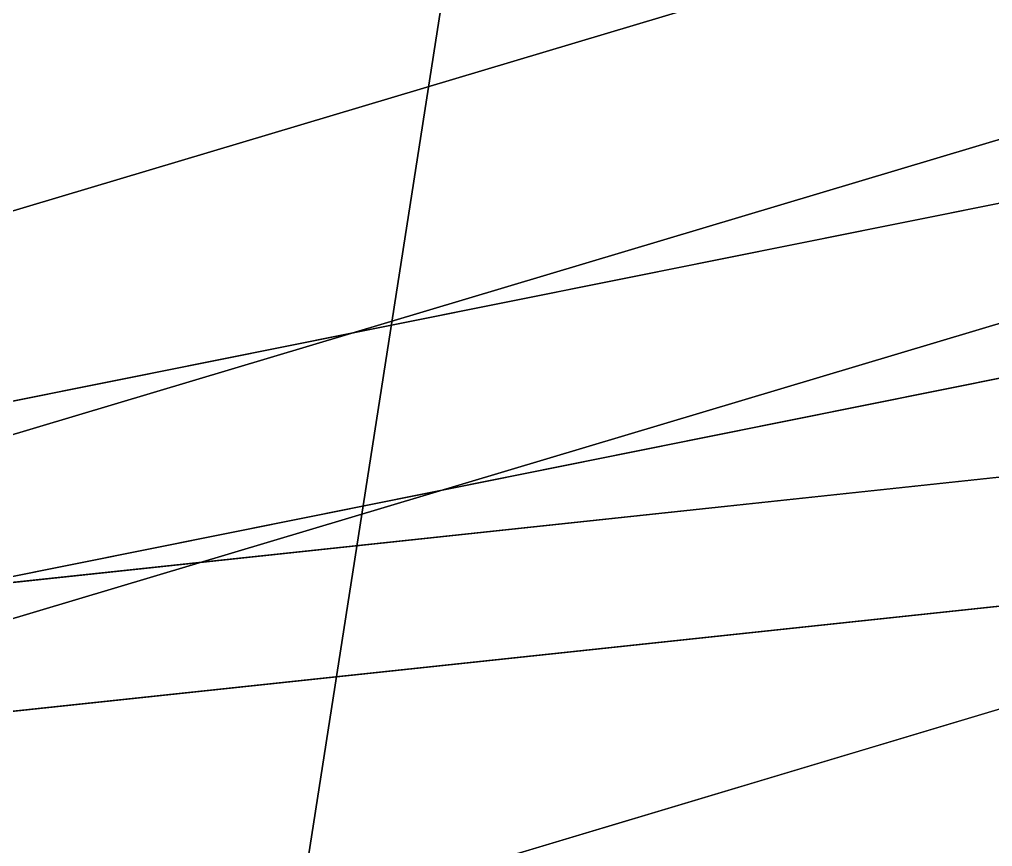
# Model space of a CAD drawing. Header units: metres. Extents: x 503497 to 504361, y 6966567 to 6966857.
# Drawn here: x 504166.388 to 504169.106, y 6966751.232 to 6966753.543 of the extents above; entities that cross this region are included whole.
import ezdxf

# ---------------------------------------------------------------- set-up
doc = ezdxf.new("R2010")
doc.units = ezdxf.units.M

msp = doc.modelspace()

# ---------------------------------------------------------------- linework, layer by layer
at = {"layer": 'SHADOW_APPROVED_20261221T150000'}
for points in [[(504131.954, 6966755.9236), (504160.9824, 6966751.3955), (504202.1999, 6966755.7916), (504173.1715, 6966760.3197), (504131.954, 6966755.9236)], [(504160.9824, 6966751.3955), (504160.6196, 6966749.0699), (504201.8371, 6966753.466), (504202.1999, 6966755.7916), (504160.9824, 6966751.3955)], [(504161.9915, 6966748.8559), (504162.3543, 6966751.1815), (504203.5718, 6966755.5776), (504203.209, 6966753.252), (504161.9915, 6966748.8559)], [(504162.3543, 6966751.1815), (504177.0609, 6966748.8875), (504218.2784, 6966753.2836), (504203.5718, 6966755.5776), (504162.3543, 6966751.1815)]]:
    msp.add_lwpolyline(points, close=True, dxfattribs=at)
at = {"layer": 'SHADOW_APPROVED_20261221T160000'}
for points in [[(504131.954, 6966755.9236), (504160.9824, 6966751.3955), (504226.1121, 6966764.4646), (504197.0837, 6966768.9927), (504131.954, 6966755.9236)], [(504160.9824, 6966751.3955), (504160.6196, 6966749.0699), (504225.7493, 6966762.139), (504226.1121, 6966764.4646), (504160.9824, 6966751.3955)], [(504161.9915, 6966748.8559), (504162.3543, 6966751.1815), (504227.484, 6966764.2506), (504227.1212, 6966761.925), (504161.9915, 6966748.8559)], [(504162.3543, 6966751.1815), (504177.0609, 6966748.8875), (504242.1906, 6966761.9566), (504227.484, 6966764.2506), (504162.3543, 6966751.1815)]]:
    msp.add_lwpolyline(points, close=True, dxfattribs=at)
at = {"layer": 'SHADOW_APPROVED_20261221T170000'}
for points in [[(504129.6052, 6966740.8657), (504131.954, 6966755.9236), (504244.8012, 6966789.6986), (504242.4524, 6966774.6407), (504129.6052, 6966740.8657)], [(504131.954, 6966755.9236), (504160.9824, 6966751.3955), (504273.8296, 6966785.1705), (504244.8012, 6966789.6986), (504131.954, 6966755.9236)], [(504160.9824, 6966751.3955), (504160.6196, 6966749.0699), (504273.4668, 6966782.8449), (504273.8296, 6966785.1705), (504160.9824, 6966751.3955)], [(504161.9915, 6966748.8559), (504162.3543, 6966751.1815), (504275.2015, 6966784.9565), (504274.8387, 6966782.6309), (504161.9915, 6966748.8559)], [(504162.3543, 6966751.1815), (504177.0609, 6966748.8875), (504289.9081, 6966782.6625), (504275.2015, 6966784.9565), (504162.3543, 6966751.1815)], [(504160.6196, 6966749.0699), (504161.9915, 6966748.8559), (504274.8387, 6966782.6309), (504273.4668, 6966782.8449), (504160.6196, 6966749.0699)], [(504127.901, 6966729.9403), (504129.6052, 6966740.8657), (504242.4524, 6966774.6407), (504240.7482, 6966763.7153), (504127.901, 6966729.9403)], [(504129.6052, 6966740.8657), (504129.6052, 6966740.8657), (504242.4524, 6966774.6407), (504242.4524, 6966774.6407), (504129.6052, 6966740.8657)]]:
    msp.add_lwpolyline(points, close=True, dxfattribs=at)
at = {"layer": 'SHADOW_COMPARATOR_RL48_20261221T150000'}
for points in [[(504131.954, 6966755.9236), (504160.9824, 6966751.3955), (504184.4863, 6966753.9024), (504155.4579, 6966758.4305), (504131.954, 6966755.9236)], [(504160.9824, 6966751.3955), (504160.6196, 6966749.0699), (504184.1235, 6966751.5768), (504184.4863, 6966753.9024), (504160.9824, 6966751.3955)], [(504161.9915, 6966748.8559), (504162.3543, 6966751.1815), (504185.8582, 6966753.6884), (504185.4954, 6966751.3628), (504161.9915, 6966748.8559)], [(504162.3543, 6966751.1815), (504177.0609, 6966748.8875), (504200.5648, 6966751.3944), (504185.8582, 6966753.6884), (504162.3543, 6966751.1815)]]:
    msp.add_lwpolyline(points, close=True, dxfattribs=at)
at = {"layer": 'SHADOW_COMPARATOR_RL48_20261221T160000'}
for points in [[(504129.6052, 6966740.8657), (504131.954, 6966755.9236), (504169.0936, 6966763.3761), (504166.7448, 6966748.3182), (504129.6052, 6966740.8657)], [(504131.954, 6966755.9236), (504160.9824, 6966751.3955), (504198.122, 6966758.848), (504169.0936, 6966763.3761), (504131.954, 6966755.9236)], [(504166.7448, 6966748.3182), (504169.0936, 6966763.3761), (504198.122, 6966758.848), (504197.7592, 6966756.5224), (504199.1311, 6966756.3084), (504199.4939, 6966758.634), (504214.2005, 6966756.34), (504212.4545, 6966745.1469), (504209.1752, 6966745.6584), (504209.0134, 6966744.6211), (504211.9413, 6966744.1644), (504210.211, 6966733.0717), (504195.7387, 6966735.3292), (504195.4438, 6966733.4386), (504186.6767, 6966734.8062), (504187.1308, 6966737.7174), (504184.069, 6966738.195), (504183.9177, 6966737.2246), (504175.5856, 6966738.5243), (504175.1628, 6966735.8139), (504165.0406, 6966737.3928), (504166.7448, 6966748.3182)], [(504160.9824, 6966751.3955), (504160.6196, 6966749.0699), (504197.7592, 6966756.5224), (504198.122, 6966758.848), (504160.9824, 6966751.3955)], [(504161.9915, 6966748.8559), (504162.3543, 6966751.1815), (504199.4939, 6966758.634), (504199.1311, 6966756.3084), (504161.9915, 6966748.8559)], [(504162.3543, 6966751.1815), (504177.0609, 6966748.8875), (504214.2005, 6966756.34), (504199.4939, 6966758.634), (504162.3543, 6966751.1815)]]:
    msp.add_lwpolyline(points, close=True, dxfattribs=at)
at = {"layer": 'SHADOW_COMPARATOR_RL48_20261221T170000'}
for points in [[(504129.6052, 6966740.8657), (504131.954, 6966755.9236), (504196.304, 6966775.1835), (504193.9552, 6966760.1256), (504129.6052, 6966740.8657)], [(504131.954, 6966755.9236), (504160.9824, 6966751.3955), (504225.3324, 6966770.6554), (504196.304, 6966775.1835), (504131.954, 6966755.9236)], [(504160.9824, 6966751.3955), (504160.6196, 6966749.0699), (504224.9696, 6966768.3298), (504225.3324, 6966770.6554), (504160.9824, 6966751.3955)], [(504161.9915, 6966748.8559), (504162.3543, 6966751.1815), (504226.7043, 6966770.4414), (504226.3415, 6966768.1158), (504161.9915, 6966748.8559)], [(504162.3543, 6966751.1815), (504177.0609, 6966748.8875), (504241.4109, 6966768.1474), (504226.7043, 6966770.4414), (504162.3543, 6966751.1815)], [(504160.6196, 6966749.0699), (504161.9915, 6966748.8559), (504226.3415, 6966768.1158), (504224.9696, 6966768.3298), (504160.6196, 6966749.0699)], [(504127.901, 6966729.9403), (504129.6052, 6966740.8657), (504193.9552, 6966760.1256), (504192.251, 6966749.2002), (504127.901, 6966729.9403)], [(504129.6052, 6966740.8657), (504129.6052, 6966740.8657), (504193.9552, 6966760.1256), (504193.9552, 6966760.1256), (504129.6052, 6966740.8657)]]:
    msp.add_lwpolyline(points, close=True, dxfattribs=at)

doc.saveas('drawing.dxf')
